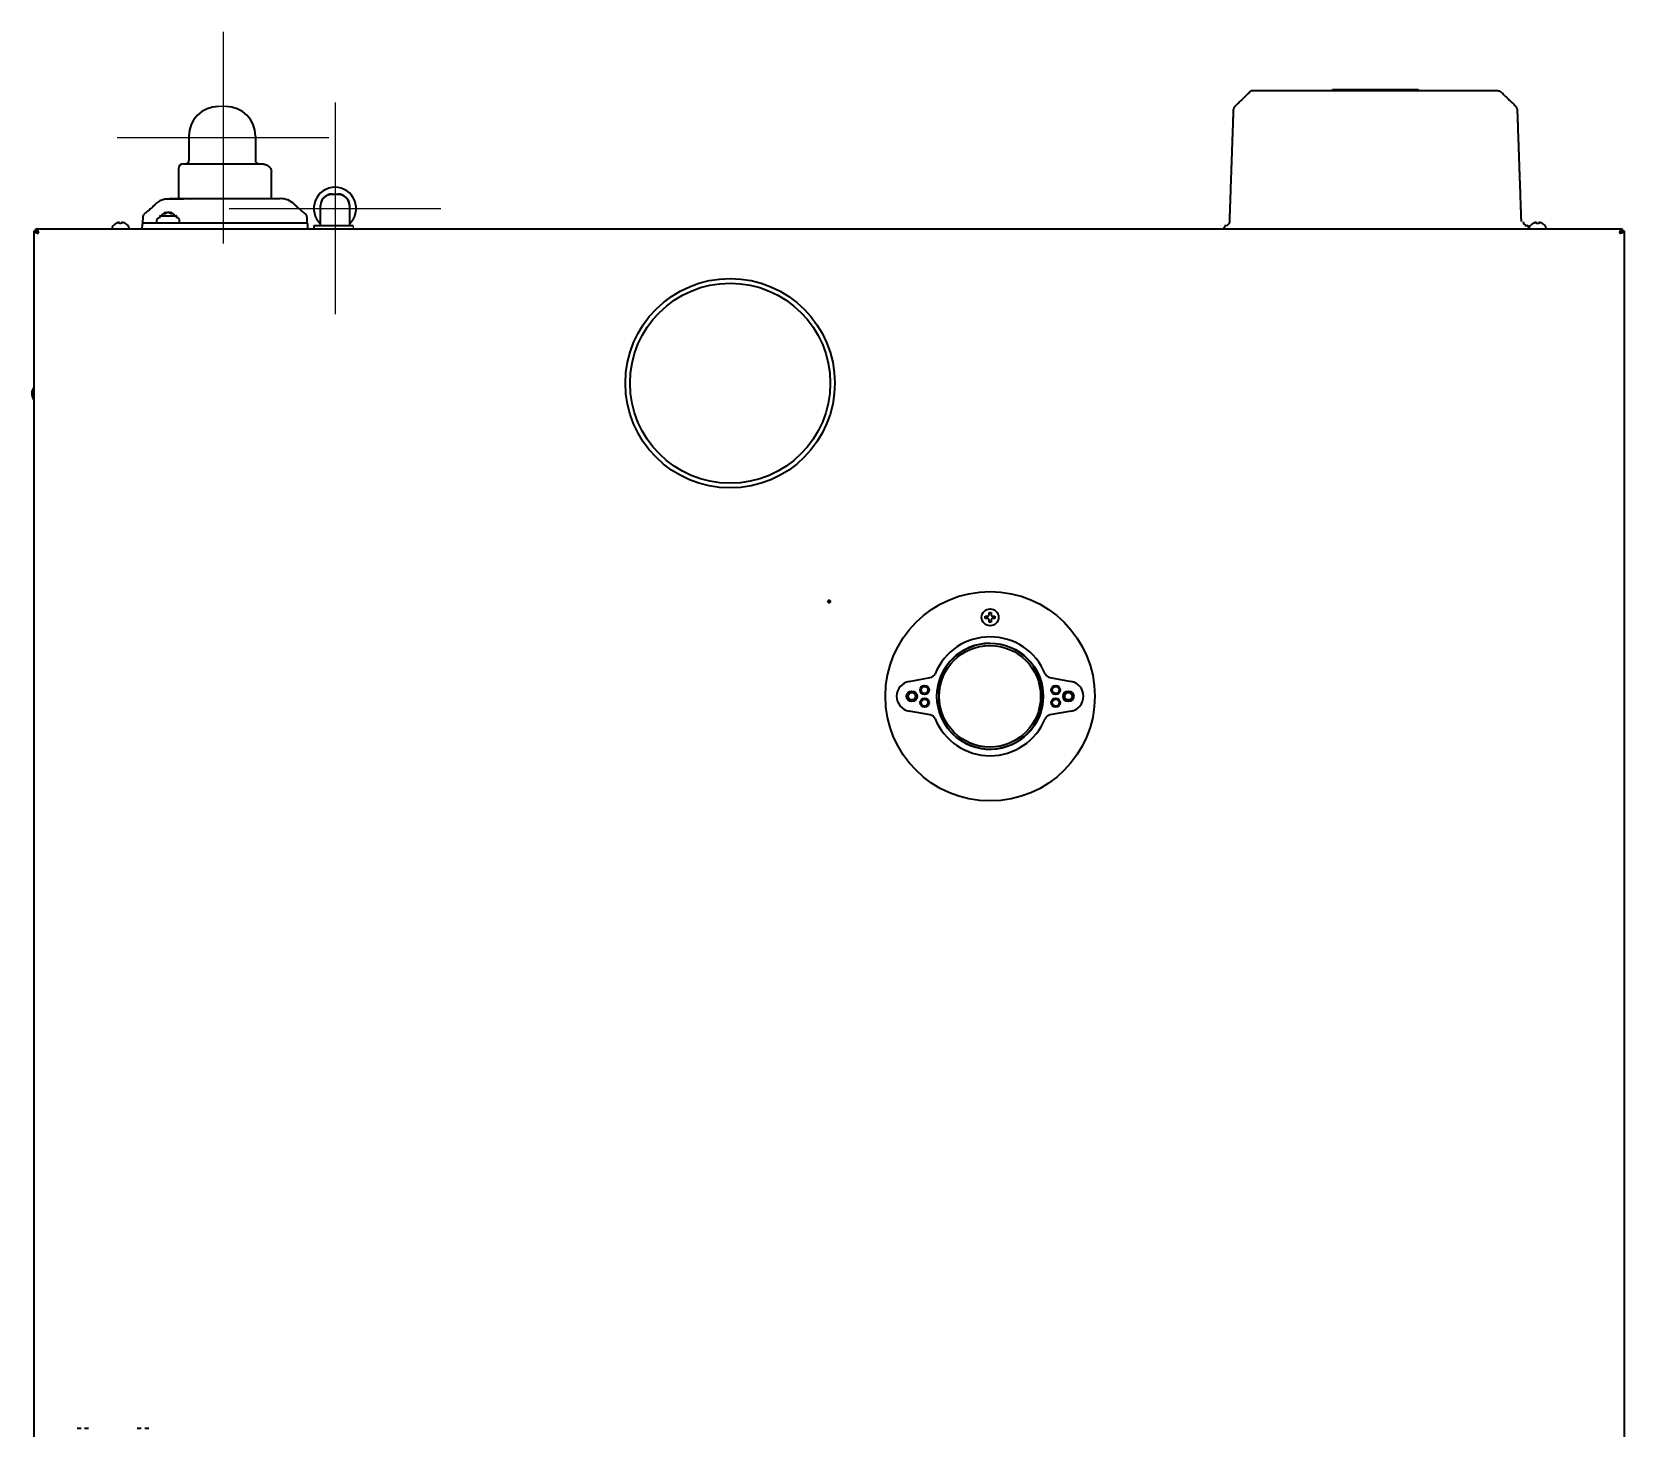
# Model space of a CAD drawing. Header units: inches. Extents: x 90 to 4162, y -443 to 3471.
# Drawn here: x 2249 to 3002, y 359 to 1020 of the extents above; entities that cross this region are included whole.
import ezdxf

# ---------------------------------------------------------------- set-up
doc = ezdxf.new("R2010")
doc.units = ezdxf.units.IN
doc.layers.add('1', color=7, linetype='Continuous', true_color=0xffffff)

msp = doc.modelspace()

# ---------------------------------------------------------------- linework, layer by layer
at = {"color": 6}
for p, q in [((2339.42, 1019.56), (2339.42, 919.56)), ((2289.42, 969.56), (2389.42, 969.56))]:
    msp.add_line(p, q, dxfattribs=at)
at = {"color": 4}
for p, q in [((2392.34, 986.08), (2392.34, 886.08)), ((2342.34, 936.08), (2442.34, 936.08))]:
    msp.add_line(p, q, dxfattribs=at)
for p, q in [((2340.72, 984.23), (2337.29, 984.23)), ((2401, 927.78), (2401, 926.42))]:
    msp.add_line(p, q)
at = {"layer": '1', "color": 7, "linetype": 'Continuous', "lineweight": 35}
for p, q in [((2826.21, 991.76), (2942.01, 991.76)), ((2863.91, 992.26), (2863.91, 991.76)), ((2904.31, 992.26), (2904.31, 991.76)), ((2323.29, 970.23), (2323.29, 958.73)), ((2354.72, 970.23), (2354.72, 958.73)), ((2320.79, 957.23), (2357.22, 957.23)), ((2318.29, 954.73), (2318.29, 940.73)), ((2362.29, 940.73), (2362.29, 953.47)), ((2391.04, 942.88), (2393.64, 942.88)), ((2302.13, 933.37), (2302.12, 933.37)), ((2312.33, 933.8), (2312.29, 934.16)), ((2312.5, 933.91), (2312.46, 934.22)), ((2313.57, 934.22), (2313.48, 934.21)), ((2313.57, 934.2), (2313.57, 934.22)), ((2313.98, 934.05), (2313.98, 934.16)), ((2314.44, 933.7), (2314.49, 934.22)), ((2314.54, 933.6), (2314.6, 934.16)), ((2378.46, 933.37), (2378.46, 933.37)), ((2385.54, 927.93), (2385.54, 937.38)), ((2399.14, 937.38), (2399.14, 927.93)), ((2250.99, 926.42), (2251.18, 926.42)), ((2250.99, 925.63), (2250.99, 926.42)), ((2251.18, 926.42), (2251.23, 926.42)), ((2251.23, 926.42), (3000.55, 926.42)), ((2286.99, 927.03), (2286.99, 926.83)), ((2288.69, 928.87), (2288.69, 928.9)), ((2293.29, 928.9), (2293.29, 928.87)), ((2294.99, 926.83), (2294.99, 927.03)), ((2301.12, 928.49), (2301.09, 926.42)), ((2301.45, 931.9), (2301.45, 931.9)), ((2301.87, 929.23), (2303.34, 929.23)), ((2307.6, 929.23), (2329.52, 929.23)), ((2308.12, 929.23), (2308.13, 930.25)), ((2309.48, 932.38), (2309.48, 931.98)), ((2309.63, 932.63), (2315.95, 932.63)), ((2315.95, 932.63), (2317.33, 932.63)), ((2317.48, 931.98), (2317.48, 932.38)), ((2318.87, 929.23), (2318.85, 930.25)), ((2329.52, 929.23), (2374.86, 929.23)), ((2379.14, 931.9), (2379.14, 931.9)), ((2379.49, 926.42), (2379.46, 928.49)), ((2401, 927.78), (2382.35, 927.78)), ((2382.35, 927.78), (2382.35, 926.42)), ((2812.63, 926.42), (2812.65, 927)), ((2956.54, 927), (2956.56, 926.42)), ((2956.79, 927.03), (2956.79, 926.83)), ((2958.49, 928.87), (2958.49, 928.9)), ((2963.09, 928.9), (2963.09, 928.87)), ((2964.79, 926.83), (2964.79, 927.03)), ((3000.55, 926.42), (3000.6, 926.42)), ((3000.6, 926.42), (3000.79, 926.42)), ((3000.79, 926.42), (3000.79, 925.63)), ((2250.09, 925.34), (2250.09, 925.53)), ((2250.09, 925.53), (2250.89, 925.53)), ((2250.09, 925.28), (2250.09, 925.34)), ((2250.09, 264.77), (2250.09, 925.28)), ((2250.89, 925.53), (2250.89, 925.34)), ((2250.89, 925.28), (2250.89, 925.34)), ((2251.18, 925.63), (2250.99, 925.63)), ((2251.18, 925.63), (2251.23, 925.63)), ((3000.55, 925.63), (3000.6, 925.63)), ((3000.79, 925.63), (3000.6, 925.63)), ((3000.89, 925.34), (3000.89, 925.53)), ((3000.89, 925.53), (3001.69, 925.53)), ((3000.89, 925.34), (3000.89, 925.28)), ((3001.69, 925.53), (3001.69, 925.34)), ((3001.69, 925.34), (3001.69, 925.28)), ((3001.69, 925.28), (3001.69, 264.77)), ((2250.09, 851.89), (2249.51, 850.65)), ((2701.49, 745.05), (2701.99, 745.05)), ((2701.99, 740.45), (2701.49, 740.45)), ((2701.99, 745.05), (2702.49, 745.05)), ((2702.49, 740.45), (2701.99, 740.45)), ((2714.89, 725.56), (2714.91, 725.59)), ((2716.37, 724.53), (2714.89, 725.56)), ((2715.44, 726.44), (2715.52, 726.57)), ((2716.39, 724.55), (2716.37, 724.53)), ((2717.11, 725.47), (2717.01, 725.34)), ((2663.75, 712.49), (2673.73, 714.25)), ((2663.75, 712.49), (2673.73, 714.25)), ((2730.26, 714.25), (2740.24, 712.49)), ((2730.26, 714.25), (2740.24, 712.49)), ((2677.95, 704.71), (2677.95, 706.14)), ((2673.73, 696.61), (2663.75, 698.37)), ((2673.73, 696.61), (2663.75, 698.37)), ((2740.24, 698.37), (2730.26, 696.61)), ((2740.24, 698.37), (2730.26, 696.61)), ((2715.05, 685.4), (2716.21, 686.22)), ((2717.01, 685.51), (2717.11, 685.38)), ((2690.89, 682.98), (2690.89, 682.91)), ((2705.89, 680.63), (2705.89, 680.75)), ((2715.52, 684.28), (2715.44, 684.41))]:
    msp.add_line(p, q, dxfattribs=at)
for centre, radius in [((2579.11, 853.44), 49.5), ((2579.11, 853.44), 49.5), ((2579.11, 853.44), 47.3), ((2701.99, 705.43), 49.5), ((2701.99, 705.43), 49.5), ((2701.99, 742.75), 4), ((2701.99, 705.43), 25.1), ((2701.99, 705.43), 25.1), ((2701.89, 705.43), 24), ((2664.99, 705.43), 2.5), ((2664.99, 705.43), 2.5), ((2670.99, 708.43), 2.13), ((2670.99, 708.43), 2.13), ((2670.99, 708.43), 1.62), ((2670.99, 708.43), 1.62), ((2732.99, 708.43), 2.13), ((2732.99, 708.43), 2.13), ((2732.99, 708.43), 1.62), ((2732.99, 708.43), 1.62), ((2738.99, 705.43), 2.5), ((2738.99, 705.43), 2.5), ((2664.99, 705.43), 1.75), ((2664.99, 705.43), 1.75), ((2670.99, 702.43), 2.12), ((2670.99, 702.43), 2.12), ((2670.99, 702.43), 1.62), ((2670.99, 702.43), 1.62), ((2732.99, 702.43), 2.12), ((2732.99, 702.43), 2.12), ((2732.99, 702.43), 1.62), ((2732.99, 702.43), 1.62), ((2738.99, 705.43), 1.75), ((2738.99, 705.43), 1.75)]:
    msp.add_circle(centre, radius, dxfattribs=at)
for centre, radius, start, end in [((2337.29, 970.23), 14, 90, 180), ((2340.72, 970.23), 14, 0, 90), ((2320.79, 954.73), 2.5, 90, 180), ((2321.79, 958.73), 1.5, 270, 0), ((2356.22, 958.73), 1.5, 180, 270), ((2392.34, 936.08), 10, 312.84796, 227.15204), ((2391.04, 937.38), 5.5, 90, 180), ((2392.34, 936.08), 10, 312.84563, 89.99437), ((2393.64, 937.38), 5.5, 0, 90), ((2313.48, 930.63), 3.74, 106.39244, 147.67589), ((2313.48, 930.63), 3.74, 32.32411, 73.60756), ((2287.39, 927.03), 0.4, 149.69882, 180), ((2287.39, 926.83), 0.4, 180, 270), ((2291.19, 924.81), 4.8, 121.58373, 149.69882), ((2290.99, 925.12), 3.78, 90.00345, 97.60407), ((2290.99, 925.12), 3.78, 82.39595, 89.99653), ((2290.79, 924.81), 4.8, 30.30118, 58.41865), ((2294.59, 926.83), 0.4, 270, 0), ((2294.59, 927.03), 0.4, 0, 30.30118), ((2291.09, 923.81), 4.8, 33.08174, 36.44046), ((2301.87, 928.48), 0.75, 90, 179), ((2309.76, 932.38), 0.283, 118.07249, 180), ((2309.76, 931.98), 0.283, 180, 241.92751), ((2317.2, 932.38), 0.283, 0, 61.92751), ((2317.2, 931.98), 0.283, 298.07249, 0), ((2378.71, 928.48), 0.75, 1, 90), ((2399.64, 927.93), 0.5, 180, 197.45859), ((2813.64, 926.97), 1, 97.62357, 178), ((2813.25, 929.94), 2, 277.62357, 358), ((2955.94, 929.94), 2, 182, 262.37643), ((2955.54, 926.97), 1, 2, 82.37643), ((2960.69, 923.81), 4.8, 143.55962, 146.91806), ((2957.19, 927.03), 0.4, 149.69882, 180), ((2957.19, 926.83), 0.4, 180, 270), ((2960.99, 924.81), 4.8, 121.58373, 149.69882), ((2960.79, 925.12), 3.78, 90.00345, 97.60407), ((2960.79, 925.12), 3.78, 82.39595, 89.99653), ((2960.59, 924.81), 4.8, 30.30118, 58.41865), ((2964.39, 926.83), 0.4, 270, 0), ((2964.39, 927.03), 0.4, 0, 30.30118), ((2253.19, 923.63), 1.8, 132.80203, 150.47016), ((2251.89, 924.63), 0.25, 270, 0), ((2999.89, 924.63), 0.25, 180, 270), ((2998.59, 923.63), 1.8, 29.52984, 47.19797), ((2254.05, 848.54), 5, 155, 217.73), ((2701.99, 705.43), 28.1, 22.24665, 157.75335), ((2701.99, 705.43), 28.1, 22.24665, 157.75335), ((2701.89, 705.43), 25, 90, 177.39), ((2701.89, 705.43), 25, 182.79562, 90), ((2673.21, 717.2), 3, 280, 337.75335), ((2673.21, 717.2), 3, 280, 337.75335), ((2730.78, 717.2), 3, 202.24665, 260), ((2730.78, 717.2), 3, 202.24665, 260), ((2664.99, 705.43), 7.17, 100, 260), ((2664.99, 705.43), 7.17, 100, 260), ((2738.99, 705.43), 7.17, 280, 80), ((2738.99, 705.43), 7.17, 280, 80), ((2677.75, 706.14), 0.2, 0, 35.53605), ((2677.75, 704.71), 0.2, 324.46395, 0), ((2701.89, 705.43), 25.2, 357.40132, 2.77688), ((2673.21, 693.65), 3, 22.24665, 80), ((2673.21, 693.65), 3, 22.24665, 80), ((2701.99, 705.43), 28.1, 202.24665, 337.75335), ((2701.99, 705.43), 28.1, 202.24665, 337.75335), ((2730.78, 693.65), 3, 100, 157.75335), ((2730.78, 693.65), 3, 100, 157.75335), ((2715.16, 685.24), 0.2, 125, 160.53605), ((2716.33, 686.05), 0.2, 89.46395, 125)]:
    msp.add_arc(centre, radius, start, end, dxfattribs=at)
for centre, major_axis, ratio, start_param, end_param in [((2313.28, 930.6), (-0.41, 3.71), 0.752737, 0.215025, 0.587746), ((2313.67, 930.6), (-0.43, -3.7), 0.775115, 3.528514, 3.901235), ((2312.93, 930.57), (-0.38, 3.67), 0.420739, 0.050717, 0.167582), ((2313.64, 930.57), (-1.27, -3.46), 0.961631, 3.574275, 3.691141), ((2313.22, 930.57), (-0.81, 3.6), 0.902278, 5.872372, 5.989237), ((2313.32, 930.57), (-1.27, 3.46), 0.961631, 5.733637, 5.850503), ((2313.26, 930.6), (-0.36, 3.71), 0.654345, 5.549803, 5.922525), ((2313.29, 930.6), (-0.43, 3.7), 0.775115, 5.720567, 5.896264), ((2314.07, 930.57), (-0.36, -3.67), 0.257668, 2.955348, 3.072213), ((2313.71, 930.6), (-0.35, -3.71), 0.627676, 2.529365, 2.902086), ((2366.42, 930.73), (0, -10), 0.999998, 2.411157, 3.141806), ((2813.64, 926.97), (0.999, -0.035), 0.99992, 1.732165, 3.141593), ((2955.54, 926.97), (0.999, 0.035), 0.99992, 0.409791, 1.409427)]:
    msp.add_ellipse(centre, major_axis=major_axis, ratio=ratio, start_param=start_param, end_param=end_param, dxfattribs=at)
for points, degree in [([(2824.83, 991.2), (2817.71, 984.32)], 1), ([(2943.4, 991.2), (2950.52, 984.32)], 1), ([(2323.7, 940.63), (2321.03, 940.6)], 1), ([(2251.23, 925.63), (2251.23, 926.43)], 1), ([(2289.99, 929.42), (2289.94, 929.41), (2289.83, 929.38), (2289.67, 929.33), (2289.51, 929.27), (2289.35, 929.21), (2289.2, 929.14), (2289.04, 929.07), (2288.88, 928.98), (2288.75, 928.91), (2288.69, 928.87)], 3), ([(2290.49, 929.42), (2290.47, 929.42), (2290.42, 929.43), (2290.35, 929.43), (2290.28, 929.44), (2290.21, 929.44), (2290.13, 929.43), (2290.06, 929.43), (2290.01, 929.42), (2289.99, 929.42)], 3), ([(2291.99, 929.42), (2291.96, 929.42), (2291.91, 929.43), (2291.84, 929.43), (2291.77, 929.44), (2291.7, 929.44), (2291.63, 929.43), (2291.56, 929.43), (2291.51, 929.42), (2291.49, 929.42)], 3), ([(2291.49, 929.42), (2291.49, 929.41), (2291.49, 929.38), (2291.49, 929.33), (2291.49, 929.27), (2291.49, 929.21), (2291.49, 929.14), (2291.49, 929.07), (2291.49, 928.98), (2291.49, 928.91), (2291.49, 928.87)], 3), ([(2301.45, 931.9), (2301.4, 929.23)], 1), ([(2379.18, 929.23), (2379.14, 931.9)], 1), ([(2959.79, 929.42), (2959.74, 929.41), (2959.63, 929.38), (2959.47, 929.33), (2959.31, 929.27), (2959.15, 929.21), (2959, 929.14), (2958.84, 929.07), (2958.68, 928.98), (2958.55, 928.91), (2958.49, 928.87)], 3), ([(2960.29, 929.42), (2960.27, 929.42), (2960.22, 929.43), (2960.15, 929.43), (2960.08, 929.44), (2960.01, 929.44), (2959.93, 929.43), (2959.86, 929.43), (2959.81, 929.42), (2959.79, 929.42)], 3), ([(2961.79, 929.42), (2961.76, 929.42), (2961.71, 929.43), (2961.64, 929.43), (2961.57, 929.44), (2961.5, 929.44), (2961.43, 929.43), (2961.36, 929.43), (2961.31, 929.42), (2961.29, 929.42)], 3), ([(2961.29, 929.42), (2961.29, 929.41), (2961.29, 929.38), (2961.29, 929.33), (2961.29, 929.27), (2961.29, 929.21), (2961.29, 929.14), (2961.29, 929.07), (2961.29, 928.98), (2961.29, 928.91), (2961.29, 928.87)], 3), ([(3000.55, 925.62), (3000.55, 926.43)], 1), ([(2250.89, 925.28), (2250.09, 925.28)], 1), ([(2251.74, 924.4), (2251.79, 924.38), (2251.84, 924.38), (2251.89, 924.38)], 3), ([(2999.89, 924.38), (2999.94, 924.38), (2999.99, 924.38), (3000.04, 924.4)], 3), ([(3000.89, 925.28), (3001.69, 925.28)], 1), ([(2699.69, 742.25), (2699.69, 742.41), (2699.69, 742.75), (2699.69, 743.08), (2699.69, 743.25)], 3), ([(2700.99, 742.25), (2700.94, 742.25), (2700.83, 742.25), (2700.67, 742.25), (2700.51, 742.25), (2700.36, 742.25), (2700.2, 742.25), (2700.05, 742.25), (2699.88, 742.25), (2699.76, 742.25), (2699.69, 742.25)], 3), ([(2700.99, 743.25), (2701.02, 743.27), (2701.07, 743.32), (2701.15, 743.4), (2701.22, 743.47), (2701.29, 743.54), (2701.36, 743.61), (2701.42, 743.68), (2701.47, 743.72), (2701.49, 743.75)], 3), ([(2701.49, 741.75), (2701.47, 741.77), (2701.42, 741.82), (2701.35, 741.89), (2701.28, 741.96), (2701.21, 742.03), (2701.14, 742.1), (2701.07, 742.18), (2701.02, 742.22), (2700.99, 742.25)], 3), ([(2701.49, 743.75), (2701.49, 743.8), (2701.49, 743.91), (2701.49, 744.07), (2701.49, 744.23), (2701.49, 744.39), (2701.49, 744.54), (2701.49, 744.69), (2701.49, 744.86), (2701.49, 744.98), (2701.49, 745.05)], 3), ([(2702.49, 743.75), (2702.52, 743.72), (2702.57, 743.68), (2702.64, 743.6), (2702.71, 743.53), (2702.78, 743.46), (2702.85, 743.39), (2702.92, 743.32), (2702.97, 743.27), (2702.99, 743.25)], 3), ([(2702.99, 742.25), (2702.97, 742.22), (2702.92, 742.17), (2702.84, 742.1), (2702.77, 742.02), (2702.7, 741.95), (2702.63, 741.89), (2702.56, 741.82), (2702.52, 741.77), (2702.49, 741.75)], 3), ([(2702.49, 741.75), (2702.49, 741.69), (2702.49, 741.59), (2702.49, 741.42), (2702.49, 741.26), (2702.49, 741.11), (2702.49, 740.96), (2702.49, 740.8), (2702.49, 740.63), (2702.49, 740.51), (2702.49, 740.45)], 3), ([(2702.99, 743.25), (2703.05, 743.25), (2703.16, 743.25), (2703.32, 743.25), (2703.48, 743.25), (2703.63, 743.25), (2703.78, 743.25), (2703.94, 743.25), (2704.11, 743.25), (2704.23, 743.25), (2704.29, 743.25)], 3), ([(2704.29, 743.25), (2704.29, 743.08), (2704.29, 742.75), (2704.29, 742.41), (2704.29, 742.25)], 3), ([(2302.4, 359.43), (2302.69, 359.43), (2303.45, 359.43), (2304.28, 359.43)], 3)]:
    msp.add_open_spline(points, degree=degree, dxfattribs=at)
for points, knots in [([(2826.21, 991.76), (2826.09, 991.76), (2825.96, 991.74), (2825.71, 991.7), (2825.58, 991.66), (2825.35, 991.56), (2825.23, 991.5), (2825.02, 991.36), (2824.92, 991.28), (2824.83, 991.2)], [0, 0, 0, 0, 0.25, 0.25, 0.5, 0.5, 0.75, 0.75, 1, 1, 1, 1]), ([(2863.91, 992.26), (2863.91, 992.26), (2864.01, 992.26), (2864.63, 992.26), (2866.44, 992.26), (2869.75, 992.26), (2874.2, 992.26), (2879.14, 992.26), (2882.53, 992.26), (2884.11, 992.26)], [0, 0, 0, 0, 0.039878, 0.0847, 0.199189, 0.358922, 0.563349, 0.796366, 1, 1, 1, 1]), ([(2884.11, 992.26), (2884.37, 992.26), (2885.51, 992.26), (2887.46, 992.26), (2889.9, 992.26), (2891.81, 992.26), (2893.22, 992.26), (2894.21, 992.26), (2895.16, 992.26), (2896.41, 992.26), (2897.93, 992.26), (2899.64, 992.26), (2901.18, 992.26), (2902.49, 992.26), (2903.77, 992.26), (2904.31, 992.26), (2904.31, 992.26)], [0, 0, 0, 0, 0.033336, 0.145921, 0.251547, 0.348816, 0.394063, 0.436986, 0.478849, 0.520788, 0.603997, 0.684709, 0.76093, 0.830915, 0.893669, 1, 1, 1, 1]), ([(2942.01, 991.76), (2942.14, 991.76), (2942.27, 991.74), (2942.52, 991.7), (2942.64, 991.66), (2942.88, 991.56), (2942.99, 991.5), (2943.21, 991.36), (2943.31, 991.28), (2943.4, 991.2)], [0, 0, 0, 0, 0.25, 0.25, 0.5, 0.5, 0.75, 0.75, 1, 1, 1, 1]), ([(2815.25, 929.88), (2815.27, 930.54), (2815.29, 931.21), (2815.33, 932.19), (2815.34, 932.52), (2815.35, 933), (2815.36, 933.17), (2815.37, 933.49), (2815.38, 933.65), (2815.41, 934.45), (2815.43, 935.09), (2815.47, 936.34), (2815.49, 936.97), (2815.56, 938.81), (2815.6, 940.01), (2815.68, 942.37), (2815.72, 943.52), (2815.8, 945.77), (2815.84, 946.87), (2815.89, 948.21), (2815.9, 948.61), (2815.91, 949), (2815.92, 949.27), (2815.93, 949.4), (2815.95, 950.05), (2815.97, 950.57), (2815.99, 951.33), (2816, 951.58), (2816.02, 951.96), (2816.02, 952.08), (2816.03, 952.33), (2816.05, 952.95), (2816.09, 954.03), (2816.12, 954.96), (2816.15, 955.88), (2816.17, 956.33), (2816.22, 957.65), (2816.25, 958.5), (2816.3, 960.14), (2816.33, 960.93), (2816.41, 963.22), (2816.46, 964.64), (2816.51, 966.05), (2816.51, 966.13), (2816.52, 966.3), (2816.53, 966.54), (2816.55, 967.1), (2816.56, 967.57), (2816.59, 968.48), (2816.61, 969.06), (2816.65, 970.17), (2816.67, 970.71), (2816.71, 971.73), (2816.72, 972.22), (2816.76, 973.15), (2816.77, 973.6), (2816.8, 974.46), (2816.82, 974.86), (2816.84, 975.65), (2816.86, 976.02), (2816.88, 976.73), (2816.89, 977.07), (2816.93, 978.04), (2816.95, 978.62), (2816.98, 979.67), (2817, 980.13), (2817.03, 980.95), (2817.04, 981.3), (2817.05, 981.68), (2817.06, 981.75), (2817.06, 981.89), (2817.06, 981.96), (2817.07, 982.14), (2817.07, 982.26), (2817.09, 982.56), (2817.09, 982.7), (2817.1, 982.85), (2817.1, 982.89), (2817.1, 982.94), (2817.1, 982.95), (2817.1, 982.95)], [0, 0, 0, 0, 0.015628, 0.015628, 0.023442, 0.023442, 0.027349, 0.027349, 0.031256, 0.031256, 0.046884, 0.046884, 0.062512, 0.062512, 0.093768, 0.093768, 0.125024, 0.125024, 0.15628, 0.15628, 0.164094, 0.168001, 0.168001, 0.171908, 0.171908, 0.187536, 0.187536, 0.19535, 0.19535, 0.199257, 0.199257, 0.203164, 0.218792, 0.234421, 0.234421, 0.250049, 0.250049, 0.281305, 0.281305, 0.312561, 0.312561, 0.375073, 0.375073, 0.37898, 0.37898, 0.382887, 0.390701, 0.406329, 0.406329, 0.437585, 0.437585, 0.468841, 0.468841, 0.500097, 0.500097, 0.531353, 0.531353, 0.562609, 0.562609, 0.593865, 0.593865, 0.625121, 0.625121, 0.687634, 0.687634, 0.750146, 0.750146, 0.812658, 0.812658, 0.828286, 0.828286, 0.843914, 0.843914, 0.87517, 0.87517, 0.937682, 0.937682, 0.968938, 0.968938, 1, 1, 1, 1]), ([(2817.71, 984.32), (2817.62, 984.23), (2817.53, 984.14), (2817.39, 983.93), (2817.32, 983.81), (2817.22, 983.58), (2817.18, 983.46), (2817.12, 983.21), (2817.1, 983.08), (2817.1, 982.95)], [0, 0, 0, 0, 0.25, 0.25, 0.5, 0.5, 0.75, 0.75, 1, 1, 1, 1]), ([(2951.13, 982.95), (2951.12, 983.08), (2951.11, 983.21), (2951.05, 983.46), (2951.01, 983.58), (2950.9, 983.81), (2950.84, 983.93), (2950.69, 984.14), (2950.61, 984.23), (2950.52, 984.32)], [0, 0, 0, 0, 0.25, 0.25, 0.5, 0.5, 0.75, 0.75, 1, 1, 1, 1]), ([(2951.13, 982.95), (2951.13, 982.95), (2951.13, 982.94), (2951.13, 982.89), (2951.13, 982.85), (2951.14, 982.71), (2951.14, 982.56), (2951.15, 982.26), (2951.15, 982.15), (2951.16, 981.9), (2951.17, 981.76), (2951.18, 981.31), (2951.2, 980.96), (2951.23, 980.14), (2951.24, 979.67), (2951.27, 978.88), (2951.28, 978.6), (2951.29, 978.23), (2951.29, 978.16), (2951.3, 978.01), (2951.3, 977.93), (2951.31, 977.7), (2951.32, 977.54), (2951.33, 977.05), (2951.35, 976.7), (2951.37, 975.98), (2951.38, 975.6), (2951.42, 974.42), (2951.46, 973.55), (2951.5, 972.14), (2951.52, 971.65), (2951.56, 970.62), (2951.58, 970.09), (2951.61, 968.97), (2951.64, 968.39), (2951.68, 967.18), (2951.7, 966.55), (2951.75, 965.24), (2951.77, 964.55), (2951.8, 963.75), (2951.8, 963.66), (2951.81, 963.48), (2951.82, 963.21), (2951.84, 962.56), (2951.86, 962), (2951.9, 960.85), (2951.93, 960.06), (2951.98, 958.42), (2952.01, 957.57), (2952.06, 956.26), (2952.07, 955.81), (2952.11, 954.9), (2952.12, 954.44), (2952.17, 953.03), (2952.21, 952.06), (2952.28, 950.06), (2952.31, 949.02), (2952.35, 947.81), (2952.36, 947.67), (2952.37, 947.4), (2952.38, 947), (2952.42, 946.04), (2952.45, 945.2), (2952.5, 943.51), (2952.54, 942.36), (2952.63, 940), (2952.67, 938.8), (2952.73, 936.95), (2952.75, 936.33), (2952.8, 935.08), (2952.82, 934.44), (2952.85, 933.64), (2952.85, 933.48), (2952.87, 933.16), (2952.87, 933), (2952.89, 932.51), (2952.9, 932.18), (2952.93, 931.2), (2952.96, 930.54), (2952.98, 929.88)], [0, 0, 0, 0, 0.03125, 0.03125, 0.0625, 0.0625, 0.125, 0.125, 0.15625, 0.15625, 0.1875, 0.1875, 0.25, 0.25, 0.3125, 0.3125, 0.34375, 0.34375, 0.351563, 0.351563, 0.359375, 0.359375, 0.375, 0.375, 0.40625, 0.40625, 0.4375, 0.4375, 0.5, 0.5, 0.53125, 0.53125, 0.5625, 0.5625, 0.59375, 0.59375, 0.625, 0.625, 0.65625, 0.65625, 0.660156, 0.660156, 0.664063, 0.671875, 0.6875, 0.6875, 0.71875, 0.71875, 0.75, 0.75, 0.765625, 0.765625, 0.78125, 0.78125, 0.8125, 0.8125, 0.84375, 0.84375, 0.847656, 0.847656, 0.851562, 0.859375, 0.875, 0.875, 0.90625, 0.90625, 0.9375, 0.9375, 0.953125, 0.953125, 0.96875, 0.96875, 0.972656, 0.972656, 0.976562, 0.976562, 0.984375, 0.984375, 1, 1, 1, 1]), ([(2357.22, 957.23), (2357.31, 957.23), (2357.39, 957.22), (2357.55, 957.22), (2357.63, 957.21), (2357.88, 957.19), (2358.03, 957.17), (2358.34, 957.13), (2358.49, 957.1), (2358.68, 957.06), (2358.71, 957.05), (2358.79, 957.03), (2358.82, 957.02), (2358.93, 956.99), (2359, 956.98), (2359.21, 956.91), (2359.35, 956.87), (2359.61, 956.77), (2359.74, 956.72), (2359.92, 956.64), (2359.98, 956.61), (2360.1, 956.55), (2360.27, 956.46), (2360.43, 956.37), (2360.74, 956.18), (2360.93, 956.05), (2361.11, 955.89), (2361.13, 955.88), (2361.17, 955.84), (2361.19, 955.83), (2361.25, 955.77), (2361.36, 955.67), (2361.46, 955.57), (2361.65, 955.36), (2361.75, 955.23), (2361.86, 955.07), (2361.88, 955.04), (2361.92, 954.97), (2361.94, 954.94), (2361.99, 954.85), (2362.02, 954.78), (2362.29, 953.47)], [0, 0, 0, 0, 0.03125, 0.03125, 0.0625, 0.0625, 0.125, 0.125, 0.1875, 0.1875, 0.203125, 0.203125, 0.21875, 0.21875, 0.25, 0.25, 0.3125, 0.3125, 0.375, 0.375, 0.40625, 0.40625, 0.4375, 0.5, 0.5, 0.625, 0.625, 0.640625, 0.640625, 0.65625, 0.65625, 0.6875, 0.75, 0.75, 0.875, 0.875, 0.90625, 0.90625, 0.9375, 0.9375, 1, 1, 1, 1]), ([(2386.06, 939.7), (2386.06, 939.71), (2386.07, 939.73), (2386.09, 939.76), (2386.1, 939.8), (2386.12, 939.83), (2386.13, 939.86), (2386.15, 939.89), (2386.16, 939.92), (2386.18, 939.95), (2386.2, 939.98), (2386.21, 940.01), (2386.23, 940.04), (2386.25, 940.07), (2386.26, 940.1), (2386.28, 940.13), (2386.3, 940.16), (2386.31, 940.19), (2386.33, 940.21), (2386.35, 940.24), (2386.37, 940.27), (2386.38, 940.3), (2386.4, 940.33), (2386.42, 940.36), (2386.44, 940.38), (2386.46, 940.41), (2386.47, 940.44), (2386.49, 940.47), (2386.51, 940.49), (2386.53, 940.52), (2386.55, 940.55), (2386.57, 940.57), (2386.59, 940.6), (2386.61, 940.63), (2386.63, 940.65), (2386.64, 940.68), (2386.66, 940.71), (2386.68, 940.73), (2386.7, 940.76), (2386.72, 940.78), (2386.74, 940.81), (2386.76, 940.83), (2386.78, 940.86), (2386.8, 940.88), (2386.82, 940.91), (2386.84, 940.93), (2386.87, 940.95), (2386.89, 940.98), (2386.91, 941), (2386.93, 941.03), (2386.95, 941.05), (2386.97, 941.07), (2386.99, 941.1), (2387.01, 941.12), (2387.03, 941.14), (2387.05, 941.16), (2387.08, 941.19), (2387.1, 941.21), (2387.12, 941.23), (2387.14, 941.25), (2387.16, 941.27), (2387.18, 941.3), (2387.21, 941.32), (2387.23, 941.34), (2387.25, 941.36), (2387.27, 941.38), (2387.29, 941.4), (2387.32, 941.42), (2387.34, 941.44), (2387.36, 941.46), (2387.38, 941.48), (2387.41, 941.5), (2387.43, 941.52), (2387.45, 941.54), (2387.47, 941.56), (2387.5, 941.58), (2387.52, 941.6), (2387.54, 941.62), (2387.56, 941.64), (2387.59, 941.65), (2387.61, 941.67), (2387.63, 941.69), (2387.65, 941.71), (2387.68, 941.73), (2387.7, 941.74), (2387.72, 941.76), (2387.75, 941.78), (2387.77, 941.8), (2387.79, 941.81), (2387.82, 941.83), (2387.84, 941.85), (2387.86, 941.86), (2387.89, 941.88), (2387.91, 941.9), (2387.93, 941.91), (2387.96, 941.93), (2387.98, 941.94), (2388.02, 941.97), (2388.06, 942), (2388.12, 942.04), (2388.18, 942.08), (2388.25, 942.11), (2388.31, 942.15), (2388.37, 942.18), (2388.43, 942.22), (2388.5, 942.25), (2388.56, 942.28), (2388.62, 942.32), (2388.69, 942.35), (2388.75, 942.38), (2388.82, 942.41), (2388.88, 942.43), (2388.95, 942.46), (2389.01, 942.49), (2389.08, 942.51), (2389.14, 942.54), (2389.21, 942.56), (2389.28, 942.58), (2389.34, 942.61), (2389.41, 942.63), (2389.48, 942.65), (2389.54, 942.67), (2389.61, 942.69), (2389.68, 942.7), (2389.75, 942.72), (2389.81, 942.74), (2389.88, 942.75), (2389.95, 942.77), (2390.02, 942.78), (2390.09, 942.79), (2390.15, 942.8), (2390.22, 942.81), (2390.29, 942.82), (2390.36, 942.83), (2390.43, 942.84), (2390.5, 942.85), (2390.56, 942.85), (2390.63, 942.86), (2390.7, 942.86), (2390.77, 942.87), (2390.84, 942.87), (2390.91, 942.87), (2390.97, 942.87), (2391.02, 942.88), (2391.04, 942.88)], [0, 0, 0, 0, 0.005833, 0.011652, 0.017456, 0.023246, 0.029021, 0.034782, 0.040528, 0.04626, 0.051977, 0.05768, 0.063369, 0.069042, 0.074702, 0.080347, 0.085978, 0.091594, 0.097195, 0.102783, 0.108356, 0.113914, 0.119459, 0.124989, 0.130504, 0.136005, 0.141492, 0.146965, 0.152423, 0.157867, 0.163296, 0.168711, 0.174112, 0.179499, 0.184872, 0.19023, 0.195574, 0.200904, 0.206219, 0.21152, 0.216808, 0.222081, 0.227339, 0.232584, 0.237814, 0.243031, 0.248233, 0.253421, 0.258595, 0.263755, 0.2689, 0.274032, 0.27915, 0.284253, 0.289343, 0.294418, 0.29948, 0.304527, 0.309561, 0.31458, 0.319586, 0.324577, 0.329555, 0.334518, 0.339468, 0.344404, 0.349326, 0.354234, 0.359128, 0.364008, 0.368875, 0.373728, 0.378566, 0.383392, 0.388203, 0.393, 0.397784, 0.402554, 0.40731, 0.412053, 0.416782, 0.421497, 0.426198, 0.430886, 0.43556, 0.440221, 0.444868, 0.449501, 0.454121, 0.458727, 0.463319, 0.467898, 0.472464, 0.477016, 0.481555, 0.48608, 0.490592, 0.49509, 0.506602, 0.518086, 0.529543, 0.540972, 0.552373, 0.563748, 0.575095, 0.586417, 0.597712, 0.608981, 0.620224, 0.631443, 0.642636, 0.653804, 0.664949, 0.676068, 0.687165, 0.698237, 0.709286, 0.720313, 0.731317, 0.742298, 0.753258, 0.764195, 0.775112, 0.786007, 0.796882, 0.807736, 0.81857, 0.829385, 0.84018, 0.850956, 0.861713, 0.872452, 0.883172, 0.893875, 0.90456, 0.915229, 0.92588, 0.936515, 0.947134, 0.957737, 0.968325, 0.978898, 0.989456, 1, 1, 1, 1]), ([(2393.64, 942.88), (2393.65, 942.88), (2393.68, 942.88), (2393.71, 942.87), (2393.75, 942.87), (2393.79, 942.87), (2393.82, 942.87), (2393.86, 942.87), (2393.9, 942.87), (2393.93, 942.87), (2393.97, 942.87), (2394.01, 942.86), (2394.04, 942.86), (2394.08, 942.86), (2394.12, 942.85), (2394.15, 942.85), (2394.19, 942.85), (2394.23, 942.84), (2394.26, 942.84), (2394.3, 942.84), (2394.34, 942.83), (2394.37, 942.83), (2394.41, 942.82), (2394.45, 942.82), (2394.48, 942.81), (2394.52, 942.8), (2394.56, 942.8), (2394.59, 942.79), (2394.63, 942.79), (2394.67, 942.78), (2394.7, 942.77), (2394.74, 942.76), (2394.78, 942.76), (2394.81, 942.75), (2394.85, 942.74), (2394.89, 942.73), (2394.92, 942.72), (2394.96, 942.71), (2395, 942.71), (2395.03, 942.7), (2395.07, 942.69), (2395.11, 942.68), (2395.14, 942.67), (2395.18, 942.66), (2395.22, 942.64), (2395.25, 942.63), (2395.29, 942.62), (2395.33, 942.61), (2395.36, 942.6), (2395.4, 942.59), (2395.43, 942.57), (2395.47, 942.56), (2395.51, 942.55), (2395.54, 942.54), (2395.58, 942.52), (2395.61, 942.51), (2395.65, 942.5), (2395.69, 942.48), (2395.72, 942.47), (2395.76, 942.45), (2395.79, 942.44), (2395.83, 942.42), (2395.86, 942.41), (2395.9, 942.39), (2395.94, 942.37), (2395.97, 942.36), (2396.01, 942.34), (2396.04, 942.32), (2396.08, 942.31), (2396.11, 942.29), (2396.15, 942.27), (2396.18, 942.25), (2396.21, 942.24), (2396.25, 942.22), (2396.28, 942.2), (2396.32, 942.18), (2396.35, 942.16), (2396.39, 942.14), (2396.42, 942.12), (2396.45, 942.1), (2396.49, 942.08), (2396.52, 942.06), (2396.56, 942.04), (2396.59, 942.02), (2396.62, 942), (2396.66, 941.98), (2396.69, 941.95), (2396.72, 941.93), (2396.76, 941.91), (2396.79, 941.89), (2396.82, 941.86), (2396.85, 941.84), (2396.89, 941.82), (2396.92, 941.79), (2396.95, 941.77), (2396.98, 941.74), (2397.01, 941.72), (2397.05, 941.7), (2397.08, 941.67), (2397.11, 941.64), (2397.14, 941.62), (2397.17, 941.59), (2397.2, 941.57), (2397.23, 941.54), (2397.26, 941.51), (2397.29, 941.49), (2397.32, 941.46), (2397.35, 941.43), (2397.38, 941.41), (2397.41, 941.38), (2397.44, 941.35), (2397.47, 941.32), (2397.5, 941.29), (2397.53, 941.26), (2397.56, 941.24), (2397.59, 941.21), (2397.62, 941.18), (2397.64, 941.15), (2397.67, 941.12), (2397.7, 941.09), (2397.72, 941.07), (2397.73, 941.06)], [0, 0, 0, 0, 0.007722, 0.015452, 0.023191, 0.03094, 0.038697, 0.046463, 0.054239, 0.062023, 0.069818, 0.077621, 0.085434, 0.093257, 0.101089, 0.108931, 0.116783, 0.124644, 0.132516, 0.140397, 0.148289, 0.156191, 0.164103, 0.172025, 0.179958, 0.187901, 0.195855, 0.203819, 0.211794, 0.21978, 0.227777, 0.235784, 0.243803, 0.251832, 0.259873, 0.267925, 0.275988, 0.284062, 0.292148, 0.300245, 0.308354, 0.316474, 0.324606, 0.33275, 0.340906, 0.349073, 0.357253, 0.365444, 0.373648, 0.381863, 0.390091, 0.398331, 0.406584, 0.414848, 0.423126, 0.431416, 0.439718, 0.448033, 0.456361, 0.464702, 0.473055, 0.481421, 0.489801, 0.498193, 0.506599, 0.515017, 0.523449, 0.531894, 0.540353, 0.548825, 0.55731, 0.565809, 0.574322, 0.582848, 0.591388, 0.599941, 0.608509, 0.61709, 0.625685, 0.634294, 0.642918, 0.651555, 0.660207, 0.668872, 0.677553, 0.686247, 0.694956, 0.703679, 0.712417, 0.721169, 0.729936, 0.738718, 0.747514, 0.756325, 0.765151, 0.773992, 0.782848, 0.791718, 0.800604, 0.809505, 0.818421, 0.827352, 0.836299, 0.845261, 0.854238, 0.86323, 0.872238, 0.881262, 0.890301, 0.899355, 0.908426, 0.917512, 0.926613, 0.935731, 0.944864, 0.954014, 0.963179, 0.97236, 0.981557, 0.990771, 1, 1, 1, 1]), ([(2397.73, 941.06), (2397.74, 941.05), (2397.75, 941.03), (2397.77, 941), (2397.8, 940.98), (2397.82, 940.95), (2397.85, 940.92), (2397.87, 940.89), (2397.89, 940.87), (2397.91, 940.84), (2397.94, 940.81), (2397.96, 940.78), (2397.98, 940.75), (2398.01, 940.72), (2398.03, 940.69), (2398.05, 940.66), (2398.08, 940.63), (2398.1, 940.6), (2398.12, 940.57), (2398.14, 940.54), (2398.16, 940.5), (2398.19, 940.47), (2398.21, 940.44), (2398.23, 940.41), (2398.25, 940.37), (2398.27, 940.34), (2398.3, 940.3), (2398.32, 940.27), (2398.34, 940.24), (2398.36, 940.2), (2398.38, 940.17), (2398.4, 940.13), (2398.42, 940.09), (2398.44, 940.06), (2398.46, 940.02), (2398.48, 939.98), (2398.5, 939.95), (2398.52, 939.91), (2398.54, 939.87), (2398.56, 939.83), (2398.58, 939.79), (2398.6, 939.76), (2398.62, 939.72), (2398.64, 939.68), (2398.65, 939.64), (2398.67, 939.6), (2398.69, 939.56), (2398.71, 939.52), (2398.73, 939.47), (2398.74, 939.43), (2398.76, 939.39), (2398.78, 939.35), (2398.79, 939.31), (2398.81, 939.26), (2398.82, 939.22), (2398.84, 939.18), (2398.85, 939.13), (2398.87, 939.09), (2398.88, 939.04), (2398.9, 939), (2398.91, 938.95), (2398.92, 938.91), (2398.94, 938.86), (2398.95, 938.82), (2398.96, 938.77), (2398.97, 938.72), (2398.99, 938.68), (2398.99, 938.64), (2399, 938.63)], [0, 0, 0, 0, 0.012483, 0.025046, 0.037692, 0.050418, 0.063227, 0.076116, 0.089088, 0.102141, 0.115275, 0.128491, 0.141789, 0.155169, 0.168631, 0.182174, 0.1958, 0.209507, 0.223296, 0.237168, 0.251121, 0.265156, 0.279274, 0.293473, 0.307755, 0.322119, 0.336565, 0.351094, 0.365705, 0.380398, 0.395173, 0.410031, 0.424972, 0.439994, 0.4551, 0.470287, 0.485558, 0.500911, 0.516346, 0.531864, 0.547465, 0.563148, 0.578914, 0.594763, 0.610694, 0.626708, 0.642805, 0.658985, 0.675248, 0.691593, 0.708021, 0.724533, 0.741127, 0.757804, 0.774564, 0.791407, 0.808332, 0.825341, 0.842433, 0.859608, 0.876866, 0.894208, 0.911632, 0.929139, 0.94673, 0.964403, 0.98216, 1, 1, 1, 1]), ([(2302.15, 933.39), (2302.01, 933.27), (2301.74, 932.97), (2301.48, 932.42), (2301.47, 932.04), (2301.48, 931.9)], [0, 0, 0, 0, 0.349416, 0.763289, 1, 1, 1, 1]), ([(2307.28, 937.83), (2307.2, 937.76), (2306.53, 937.13), (2305.31, 936.08), (2303.57, 934.61), (2302.49, 933.68), (2301.96, 933.22)], [0, 0, 0, 0, 0.034045, 0.284732, 0.603614, 1, 1, 1, 1]), ([(2307.27, 937.82), (2307.27, 937.82), (2307.28, 937.87), (2307.3, 937.94), (2307.36, 938.04), (2307.42, 938.11), (2307.45, 938.13)], [0, 0, 0, 0, 0.015221, 0.376363, 0.720438, 1, 1, 1, 1]), ([(2311.52, 940.37), (2310.82, 940.18), (2309.52, 939.64), (2308.15, 938.82), (2307.56, 938.21), (2307.47, 938.11)], [0, 0, 0, 0, 0.45623, 0.915999, 1, 1, 1, 1]), ([(2315.23, 940.51), (2315.16, 940.51), (2313.72, 940.48), (2312.17, 940.42), (2311.39, 940.34), (2311.32, 940.31)], [0, 0, 0, 0, 0.026021, 0.51208, 1, 1, 1, 1]), ([(2312, 933.52), (2311.94, 933.52), (2311.88, 933.52), (2311.79, 933.52), (2311.77, 933.52), (2311.71, 933.52), (2311.69, 933.52), (2311.61, 933.52), (2311.56, 933.52), (2311.5, 933.52), (2311.48, 933.52), (2311.44, 933.52), (2311.42, 933.52), (2311.4, 933.52)], [0, 0, 0, 0, 0.25, 0.25, 0.375, 0.375, 0.5, 0.5, 0.75, 0.75, 0.875, 0.875, 1, 1, 1, 1]), ([(2314.13, 940.49), (2313.56, 940.48), (2312.43, 940.46), (2311.9, 940.44), (2311.78, 940.43)], [0, 0, 0, 0, 0.425312, 1, 1, 1, 1]), ([(2314.17, 940.73), (2314.18, 940.73), (2314.24, 940.73), (2314.61, 940.73), (2315.62, 940.73), (2317.14, 940.73), (2319.15, 940.73), (2321.59, 940.73), (2323.43, 940.73), (2324.42, 940.73)], [0, 0, 0, 0, 0.042242, 0.201868, 0.361495, 0.521121, 0.680747, 0.840374, 1, 1, 1, 1]), ([(2315.33, 933.52), (2315.31, 933.52), (2315.28, 933.52), (2315.23, 933.52), (2315.2, 933.52), (2315.15, 933.52), (2315.12, 933.52), (2315.06, 933.52), (2315.03, 933.52), (2314.94, 933.52), (2314.88, 933.52), (2314.78, 933.52), (2314.75, 933.52), (2314.68, 933.52), (2314.65, 933.52), (2314.62, 933.52)], [0, 0, 0, 0, 0.125, 0.125, 0.25, 0.25, 0.375, 0.375, 0.5, 0.5, 0.75, 0.75, 0.875, 0.875, 1, 1, 1, 1]), ([(2315.29, 940.54), (2315.44, 940.55), (2315.58, 940.57), (2315.82, 940.59), (2315.91, 940.6), (2316.05, 940.61), (2316.1, 940.61), (2316.19, 940.62), (2316.23, 940.62), (2316.46, 940.63), (2316.62, 940.64), (2316.78, 940.64)], [0, 0, 0, 0, 0.269206, 0.269206, 0.451905, 0.451905, 0.543254, 0.543254, 0.634603, 0.634603, 1, 1, 1, 1]), ([(2316.78, 940.64), (2317.13, 940.65), (2317.47, 940.66), (2318.15, 940.67), (2318.48, 940.67), (2319.16, 940.67), (2319.49, 940.67), (2320.15, 940.66), (2320.48, 940.65), (2320.81, 940.64)], [0, 0, 0, 0, 0.25, 0.25, 0.5, 0.5, 0.75, 0.75, 1, 1, 1, 1]), ([(2324.42, 940.73), (2325, 940.73), (2325.61, 940.73), (2326.84, 940.73), (2327.47, 940.73), (2328.76, 940.73), (2329.42, 940.73), (2330.17, 940.73), (2330.26, 940.73), (2330.43, 940.73), (2330.51, 940.73), (2330.77, 940.73), (2330.94, 940.73), (2331.45, 940.73), (2331.79, 940.73), (2332.82, 940.73), (2333.51, 940.73), (2334.89, 940.73), (2335.58, 940.73), (2336.98, 940.73), (2337.68, 940.73), (2338.56, 940.73), (2338.83, 940.73), (2339.09, 940.73), (2339.27, 940.73), (2339.36, 940.73), (2339.8, 940.73), (2340.15, 940.73), (2341.2, 940.73), (2341.89, 940.73), (2343.26, 940.73), (2343.94, 940.73), (2345.28, 940.73), (2345.95, 940.73), (2346.69, 940.73), (2346.77, 940.73), (2346.94, 940.73), (2347.18, 940.73), (2347.42, 940.73), (2347.91, 940.73), (2348.23, 940.73), (2349.18, 940.73), (2349.8, 940.73), (2351.02, 940.73), (2351.62, 940.73), (2352.79, 940.73), (2353.37, 940.73), (2354.22, 940.73), (2354.5, 940.73), (2354.85, 940.73), (2354.92, 940.73), (2355.06, 940.73), (2355.13, 940.73), (2355.33, 940.73), (2355.47, 940.73), (2356.15, 940.73), (2356.67, 940.73), (2357.69, 940.73), (2358.18, 940.73), (2359.14, 940.73), (2359.6, 940.73), (2360.5, 940.73), (2360.93, 940.73), (2361.75, 940.73), (2362.14, 940.73), (2362.61, 940.73), (2362.71, 940.73), (2362.84, 940.73), (2362.89, 940.73), (2362.98, 940.73), (2363.2, 940.73), (2363.41, 940.73), (2363.91, 940.73), (2364.21, 940.73), (2364.76, 940.73), (2365.01, 940.73), (2365.46, 940.73), (2365.65, 940.73), (2365.83, 940.73), (2365.85, 940.73), (2365.89, 940.73), (2365.91, 940.73), (2365.97, 940.73), (2366.07, 940.73), (2366.16, 940.73), (2366.3, 940.73), (2366.36, 940.73), (2366.41, 940.73), (2366.41, 940.73), (2366.42, 940.73)], [0, 0, 0, 0, 0.036437, 0.036437, 0.072873, 0.072873, 0.10931, 0.10931, 0.113865, 0.113865, 0.118419, 0.118419, 0.127528, 0.127528, 0.145747, 0.145747, 0.182183, 0.182183, 0.21862, 0.21862, 0.255056, 0.255056, 0.264166, 0.26872, 0.26872, 0.273275, 0.273275, 0.291493, 0.291493, 0.32793, 0.32793, 0.364366, 0.364366, 0.400803, 0.400803, 0.405358, 0.405358, 0.409912, 0.419021, 0.419021, 0.43724, 0.43724, 0.473676, 0.473676, 0.510113, 0.510113, 0.54655, 0.54655, 0.564768, 0.564768, 0.569323, 0.569323, 0.573877, 0.573877, 0.582986, 0.582986, 0.619423, 0.619423, 0.65586, 0.65586, 0.692296, 0.692296, 0.728733, 0.728733, 0.765169, 0.765169, 0.774279, 0.774279, 0.778833, 0.778833, 0.783388, 0.801606, 0.801606, 0.838043, 0.838043, 0.874479, 0.874479, 0.910916, 0.910916, 0.915471, 0.915471, 0.920025, 0.920025, 0.929134, 0.947353, 0.947353, 0.983789, 0.983789, 1, 1, 1, 1]), ([(2373.31, 937.82), (2373.31, 937.85), (2373.3, 937.88), (2373.26, 937.99), (2373.2, 938.07), (2373.12, 938.15)], [0, 0, 0, 0, 0.237765, 0.237765, 1, 1, 1, 1]), ([(2378.62, 933.22), (2378.09, 933.68), (2377.01, 934.61), (2375.27, 936.08), (2374.04, 937.14), (2373.36, 937.78), (2373.26, 937.87)], [0, 0, 0, 0, 0.394168, 0.711261, 0.96054, 1, 1, 1, 1]), ([(2379.1, 931.9), (2379.11, 932.04), (2379.1, 932.4), (2378.87, 932.91), (2378.6, 933.26), (2378.45, 933.37), (2378.42, 933.39)], [0, 0, 0, 0, 0.236285, 0.616405, 0.935572, 1, 1, 1, 1]), ([(2399, 938.63), (2399.04, 938.42), (2399.08, 938.21), (2399.13, 937.8), (2399.14, 937.59), (2399.14, 937.38)], [0, 0, 0, 0, 0.5, 0.5, 1, 1, 1, 1]), ([(2251.23, 926.42), (2251.27, 926.42), (2251.31, 926.41), (2251.38, 926.37), (2251.42, 926.34), (2251.49, 926.26), (2251.53, 926.21), (2251.6, 926.09), (2251.64, 926.03), (2251.71, 925.87), (2251.75, 925.79), (2251.82, 925.61), (2251.86, 925.52), (2251.93, 925.32), (2251.97, 925.21), (2252.04, 925), (2252.08, 924.89), (2252.12, 924.77)], [0, 0, 0, 0, 0.125, 0.125, 0.25, 0.25, 0.375, 0.375, 0.5, 0.5, 0.625, 0.625, 0.75, 0.75, 0.875, 0.875, 1, 1, 1, 1]), ([(2290.49, 928.87), (2290.49, 928.99), (2290.49, 929.1), (2290.49, 929.24), (2290.49, 929.28), (2290.49, 929.36), (2290.49, 929.39), (2290.49, 929.42)], [0, 0, 0, 0, 0.5, 0.5, 0.75, 0.75, 1, 1, 1, 1]), ([(2293.29, 928.87), (2293.09, 928.99), (2292.88, 929.1), (2292.55, 929.24), (2292.44, 929.28), (2292.22, 929.36), (2292.11, 929.39), (2291.99, 929.42)], [0, 0, 0, 0, 0.5, 0.5, 0.75, 0.75, 1, 1, 1, 1]), ([(2301.4, 929.23), (2301.38, 929.23), (2302.15, 929.23), (2305.26, 929.23), (2308.12, 929.23)], [0, 0, 0, 0, 0.349223, 1, 1, 1, 1]), ([(2308.12, 929.23), (2310.98, 929.23), (2318.37, 929.23), (2332.8, 929.23), (2348.37, 929.23), (2362.71, 929.23), (2373.64, 929.23), (2378.44, 929.23), (2379.17, 929.23), (2379.18, 929.23)], [0, 0, 0, 0, 0.154718, 0.309436, 0.464154, 0.618872, 0.77359, 0.928308, 1, 1, 1, 1]), ([(2308.13, 930.25), (2308.13, 930.35), (2308.14, 930.45), (2308.16, 930.59), (2308.17, 930.63), (2308.19, 930.7), (2308.2, 930.73), (2308.21, 930.77), (2308.22, 930.8), (2308.25, 930.91), (2308.29, 930.99), (2308.34, 931.09), (2308.35, 931.11), (2308.38, 931.15), (2308.39, 931.17), (2308.42, 931.23), (2308.45, 931.26), (2308.53, 931.36), (2308.59, 931.42), (2308.66, 931.49), (2308.68, 931.5), (2308.71, 931.53), (2308.73, 931.54), (2308.78, 931.57), (2308.84, 931.62), (2308.91, 931.65), (2308.97, 931.67), (2308.99, 931.68), (2309.02, 931.69), (2309.04, 931.69), (2309.05, 931.69), (2309.13, 931.72), (2309.21, 931.73), (2309.28, 931.73)], [0, 0, 0, 0, 0.125, 0.125, 0.1875, 0.1875, 0.21875, 0.21875, 0.25, 0.25, 0.375, 0.375, 0.40625, 0.40625, 0.4375, 0.4375, 0.5, 0.5, 0.625, 0.625, 0.65625, 0.65625, 0.6875, 0.6875, 0.75, 0.8125, 0.8125, 0.84375, 0.859375, 0.859375, 0.875, 0.875, 1, 1, 1, 1]), ([(2318.85, 930.25), (2318.85, 930.35), (2318.84, 930.45), (2318.82, 930.59), (2318.81, 930.63), (2318.79, 930.7), (2318.79, 930.73), (2318.78, 930.77), (2318.77, 930.8), (2318.73, 930.91), (2318.7, 930.99), (2318.64, 931.09), (2318.63, 931.11), (2318.61, 931.15), (2318.6, 931.17), (2318.56, 931.23), (2318.54, 931.26), (2318.46, 931.36), (2318.4, 931.42), (2318.32, 931.49), (2318.31, 931.5), (2318.27, 931.53), (2318.26, 931.54), (2318.21, 931.57), (2318.14, 931.62), (2318.07, 931.65), (2318.02, 931.67), (2317.99, 931.68), (2317.96, 931.69), (2317.95, 931.69), (2317.94, 931.69), (2317.85, 931.72), (2317.78, 931.73), (2317.71, 931.73)], [0, 0, 0, 0, 0.125, 0.125, 0.1875, 0.1875, 0.21875, 0.21875, 0.25, 0.25, 0.375, 0.375, 0.40625, 0.40625, 0.4375, 0.4375, 0.5, 0.5, 0.625, 0.625, 0.65625, 0.65625, 0.6875, 0.6875, 0.75, 0.8125, 0.8125, 0.84375, 0.859375, 0.859375, 0.875, 0.875, 1, 1, 1, 1]), ([(2954.73, 927.95), (2954.88, 927.95), (2955, 927.95), (2955.17, 927.95), (2955.22, 927.95), (2955.29, 927.95), (2955.32, 927.95), (2955.36, 927.95), (2955.38, 927.95), (2955.48, 927.95), (2955.54, 927.95), (2955.63, 927.96), (2955.66, 927.96), (2955.66, 927.96)], [0, 0, 0, 0, 0.25, 0.25, 0.375, 0.375, 0.4375, 0.4375, 0.5, 0.5, 0.75, 0.75, 1, 1, 1, 1]), ([(2960.29, 928.87), (2960.29, 928.99), (2960.29, 929.1), (2960.29, 929.24), (2960.29, 929.28), (2960.29, 929.36), (2960.29, 929.39), (2960.29, 929.42)], [0, 0, 0, 0, 0.5, 0.5, 0.75, 0.75, 1, 1, 1, 1]), ([(2963.09, 928.87), (2962.89, 928.99), (2962.68, 929.1), (2962.35, 929.24), (2962.24, 929.28), (2962.02, 929.36), (2961.91, 929.39), (2961.79, 929.42)], [0, 0, 0, 0, 0.5, 0.5, 0.75, 0.75, 1, 1, 1, 1]), ([(2999.66, 924.77), (2999.7, 924.89), (2999.74, 925), (2999.81, 925.21), (2999.85, 925.32), (2999.92, 925.52), (2999.96, 925.61), (3000.03, 925.79), (3000.07, 925.87), (3000.14, 926.03), (3000.18, 926.09), (3000.25, 926.21), (3000.29, 926.26), (3000.37, 926.34), (3000.4, 926.37), (3000.48, 926.41), (3000.51, 926.42), (3000.55, 926.42)], [0, 0, 0, 0, 0.125, 0.125, 0.25, 0.25, 0.375, 0.375, 0.5, 0.5, 0.625, 0.625, 0.75, 0.75, 0.875, 0.875, 1, 1, 1, 1]), ([(2250.09, 925.28), (2250.09, 925.21), (2250.13, 925.14), (2250.3, 924.99), (2250.42, 924.91), (2250.72, 924.77), (2250.9, 924.69), (2251.3, 924.55), (2251.52, 924.47), (2251.74, 924.4)], [0, 0, 0, 0, 0.25, 0.25, 0.5, 0.5, 0.75, 0.75, 1, 1, 1, 1]), ([(2250.89, 925.28), (2250.89, 925.25), (2250.9, 925.21), (2250.92, 925.14), (2250.94, 925.1), (2250.98, 925.03), (2251.01, 924.99), (2251.08, 924.91), (2251.11, 924.88), (2251.2, 924.8), (2251.24, 924.77), (2251.34, 924.69), (2251.4, 924.66), (2251.51, 924.58), (2251.57, 924.55), (2251.69, 924.47), (2251.75, 924.44), (2251.81, 924.4)], [0, 0, 0, 0, 0.125, 0.125, 0.25, 0.25, 0.375, 0.375, 0.5, 0.5, 0.625, 0.625, 0.75, 0.75, 0.875, 0.875, 1, 1, 1, 1]), ([(2251.23, 925.63), (2251.31, 925.63), (2251.38, 925.6), (2251.53, 925.51), (2251.6, 925.44), (2251.75, 925.28), (2251.82, 925.18), (2251.97, 924.95), (2252.04, 924.83), (2252.12, 924.71)], [0, 0, 0, 0, 0.25, 0.25, 0.5, 0.5, 0.75, 0.75, 1, 1, 1, 1]), ([(2252.12, 924.77), (2252.12, 924.77), (2252.12, 924.76), (2252.12, 924.75), (2252.13, 924.74), (2252.13, 924.73), (2252.13, 924.72), (2252.13, 924.71), (2252.14, 924.7), (2252.14, 924.69), (2252.14, 924.68), (2252.14, 924.67), (2252.14, 924.66), (2252.14, 924.65), (2252.14, 924.64), (2252.14, 924.63), (2252.14, 924.63)], [0, 0, 0, 0, 0.070356, 0.140723, 0.211142, 0.28165, 0.352287, 0.42309, 0.494098, 0.565348, 0.636878, 0.708725, 0.780925, 0.853514, 0.926527, 1, 1, 1, 1]), ([(2999.64, 924.63), (2999.64, 924.63), (2999.64, 924.64), (2999.64, 924.65), (2999.64, 924.66), (2999.64, 924.67), (2999.64, 924.68), (2999.65, 924.69), (2999.65, 924.7), (2999.65, 924.71), (2999.65, 924.72), (2999.65, 924.73), (2999.66, 924.74), (2999.66, 924.75), (2999.66, 924.76), (2999.66, 924.77), (2999.66, 924.77)], [0, 0, 0, 0, 0.073473, 0.146486, 0.219075, 0.291275, 0.363122, 0.434652, 0.505902, 0.57691, 0.647713, 0.71835, 0.788858, 0.859277, 0.929644, 1, 1, 1, 1]), ([(2999.66, 924.71), (2999.74, 924.83), (2999.81, 924.95), (2999.96, 925.18), (3000.03, 925.28), (3000.18, 925.44), (3000.25, 925.51), (3000.4, 925.6), (3000.48, 925.63), (3000.55, 925.63)], [0, 0, 0, 0, 0.25, 0.25, 0.5, 0.5, 0.75, 0.75, 1, 1, 1, 1]), ([(2999.97, 924.4), (3000.04, 924.44), (3000.1, 924.47), (3000.22, 924.55), (3000.27, 924.58), (3000.39, 924.66), (3000.44, 924.69), (3000.54, 924.77), (3000.58, 924.8), (3000.67, 924.88), (3000.71, 924.91), (3000.77, 924.99), (3000.8, 925.03), (3000.85, 925.1), (3000.86, 925.14), (3000.89, 925.21), (3000.89, 925.25), (3000.89, 925.28)], [0, 0, 0, 0, 0.125, 0.125, 0.25, 0.25, 0.375, 0.375, 0.5, 0.5, 0.625, 0.625, 0.75, 0.75, 0.875, 0.875, 1, 1, 1, 1]), ([(3000.04, 924.4), (3000.26, 924.47), (3000.48, 924.55), (3000.88, 924.69), (3001.06, 924.77), (3001.37, 924.91), (3001.49, 924.99), (3001.65, 925.14), (3001.69, 925.21), (3001.69, 925.28)], [0, 0, 0, 0, 0.25, 0.25, 0.5, 0.5, 0.75, 0.75, 1, 1, 1, 1]), ([(2699.69, 743.25), (2699.9, 743.25), (2700.11, 743.25), (2700.43, 743.25), (2700.54, 743.25), (2700.77, 743.25), (2700.88, 743.25), (2700.99, 743.25)], [0, 0, 0, 0, 0.5, 0.5, 0.75, 0.75, 1, 1, 1, 1]), ([(2701.49, 740.45), (2701.49, 740.65), (2701.49, 740.86), (2701.49, 741.19), (2701.49, 741.3), (2701.49, 741.52), (2701.49, 741.63), (2701.49, 741.75)], [0, 0, 0, 0, 0.5, 0.5, 0.75, 0.75, 1, 1, 1, 1]), ([(2702.49, 745.05), (2702.49, 744.84), (2702.49, 744.63), (2702.49, 744.31), (2702.49, 744.2), (2702.49, 743.98), (2702.49, 743.86), (2702.49, 743.75)], [0, 0, 0, 0, 0.5, 0.5, 0.75, 0.75, 1, 1, 1, 1]), ([(2704.29, 742.25), (2704.09, 742.25), (2703.88, 742.25), (2703.56, 742.25), (2703.45, 742.25), (2703.22, 742.25), (2703.11, 742.25), (2702.99, 742.25)], [0, 0, 0, 0, 0.5, 0.5, 0.75, 0.75, 1, 1, 1, 1]), ([(2270.5, 359.43), (2270.91, 359.43), (2271.31, 359.43), (2271.98, 359.43), (2272.24, 359.43), (2272.38, 359.43)], [0, 0, 0, 0, 0.5, 0.5, 1, 1, 1, 1]), ([(2274.01, 359.43), (2274.15, 359.43), (2274.41, 359.43), (2275.08, 359.43), (2275.48, 359.43), (2275.89, 359.43)], [0, 0, 0, 0, 0.5, 0.5, 1, 1, 1, 1]), ([(2298.89, 359.43), (2299.3, 359.43), (2299.7, 359.43), (2300.37, 359.43), (2300.63, 359.43), (2300.77, 359.43)], [0, 0, 0, 0, 0.5, 0.5, 1, 1, 1, 1])]:
    msp.add_open_spline(points, degree=3, knots=knots, dxfattribs=at)
msp.add_rational_spline([(2323.69, 940.64), (2323.94, 940.7), (2324.18, 940.73), (2324.42, 940.73)], [1.04662396383, 1.05643448959, 1.06779324948, 1.08070024348], degree=3, dxfattribs=at)
at = {"layer": '1', "color": 163, "linetype": 'Continuous', "lineweight": 70}
msp.add_point((2625.89, 750.25), dxfattribs=at)

doc.saveas('drawing.dxf')
